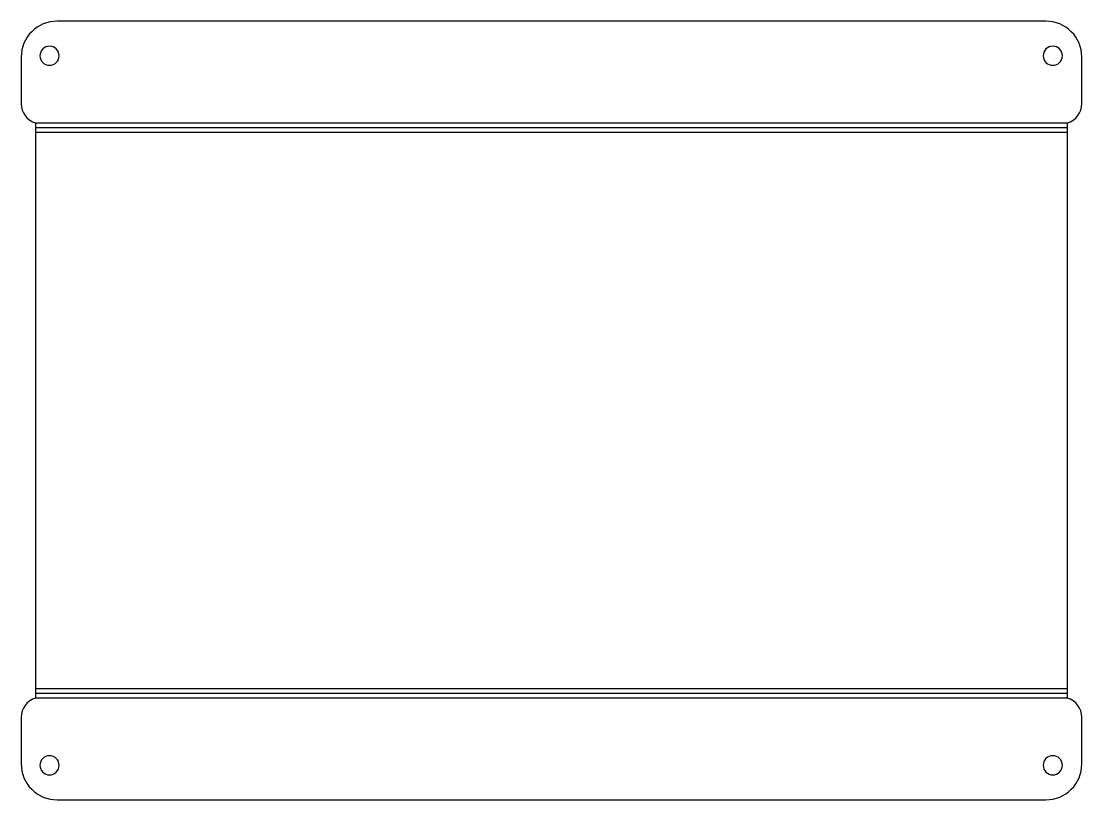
# Model space of a CAD drawing. Header units: millimetres. Extents: x -13 to 358, y 0 to 272.
import ezdxf

# ---------------------------------------------------------------- set-up
doc = ezdxf.new("R2010")
doc.units = ezdxf.units.MM

msp = doc.modelspace()

# ---------------------------------------------------------------- linework, layer by layer
at = {"layer": 'BEND'}
for p, q in [((352.5, 234.59), (-7.5, 234.59)), ((-7.5, 37.2), (352.5, 37.2))]:
    msp.add_line(p, q, dxfattribs=at)
at = {"layer": 'BEND_EXTENT'}
for p, q in [((-7.5, 236.29), (352.5, 236.29)), ((352.5, 232.89), (-7.5, 232.89)), ((-7.5, 38.89), (352.5, 38.89)), ((352.5, 35.5), (-7.5, 35.5))]:
    msp.add_line(p, q, dxfattribs=at)
at = {"layer": 'INTERIOR_PROFILES', "extrusion": (0, 0, -1)}
for centre in [(2.62, 259.73), (-347.38, 259.73), (2.62, 12.05), (-347.38, 12.05)]:
    msp.add_circle(centre, 3.35, dxfattribs=at)
at = {"layer": 'OUTER_PROFILES'}
msp.add_lwpolyline([(0, 271.79, 0.414214), (-12.5, 259.29), (-12.5, 242.99, 0.331679), (-7.5, 236.29), (-7.5, 35.5, 0.331679), (-12.5, 28.79), (-12.5, 12.5, 0.414214), (0, 0), (345, 0, 0.414214), (357.5, 12.5), (357.5, 28.79, 0.331679), (352.5, 35.5), (352.5, 236.29, 0.331679), (357.5, 242.99), (357.5, 259.29, 0.414214), (345, 271.79)], format="xyb", close=True, dxfattribs=at)

doc.saveas('drawing.dxf')
